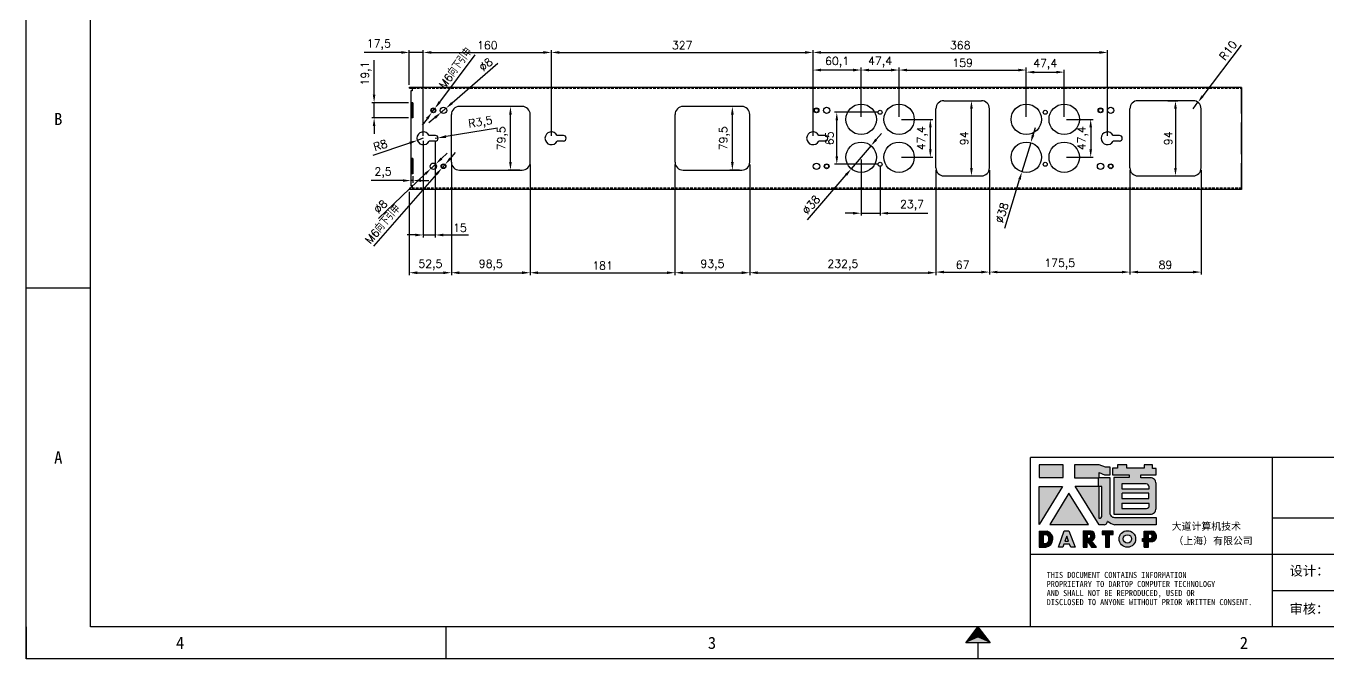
# Model space of a CAD drawing. Header units: millimetres. Extents: x 25928 to 50356, y -44172 to 20163.
# Drawn here: x 31567 to 33194, y 17639 to 18430 of the extents above; entities that cross this region are included whole.
import ezdxf
from ezdxf.enums import TextEntityAlignment as Align

# ---------------------------------------------------------------- set-up
doc = ezdxf.new("R2010")
doc.units = ezdxf.units.MM
doc.linetypes.add('DOT', pattern=[0.25, 0, -0.25])
doc.linetypes.add('HIDDEN2', pattern=[4.7625, 3.175, -1.5875])
for name, color, linetype in [('4', 7, 'Continuous'), ('hidden', 3, 'HIDDEN2'), ('print', 30, 'Continuous')]:
    doc.layers.add(name, color=color, linetype=linetype)
doc.layers.add('dim', color=2, linetype='Continuous', lineweight=9)
doc.styles.add('Dartop', font='')
doc.styles.add('hzHT', font='simhei.ttf')
doc.styles.get("Standard").update_dxf_attribs({"font": 'txt', "bigfont": 'gbcbig.shx'})
doc.styles.get('Dartop').set_extended_font_data('FangSong_GB2312')
doc.dimstyles.new('2-small', dxfattribs={"dimtxt": 10, "dimasz": 10, "dimexe": 3, "dimexo": 3, "dimgap": 4, "dimtad": 1, "dimtxsty": 'Standard', "dimcen": 5, "dimadec": 0, "dimazin": 0, "dimtfac": 1, "dimtmove": 0, "dimatfit": 3, "dimfxl": 0, "dimarcsym": 0})

# ---------------------------------------------------------------- blocks, each defined once
blk = doc.blocks.new('*U243')
at = {"color": 254, "linetype": 'Continuous', "extrusion": (0, 0, -1)}
for points in [[(-17, 0.333), (-16.812, 0.25), (-17, 0.5)], [(-17, 0.333), (-17, 0.5), (-17.188, 0.25)], [(-17, 0.333), (-17.188, 0.25), (-16.812, 0.25)]]:
    blk.add_solid(points, dxfattribs=at)
blk = doc.blocks.new('dadao')
for p, q in [((48, 19.2), (44.9, 10.4)), ((44.9, 10.4), (51.2, 10.4)), ((51.2, 10.4), (48, 19.2))]:
    blk.add_line(p, q)
for points in [[(41.8, 121.6), (41.8, 143.7), (-0.4, 143.7), (-0.4, 121.6), (41.8, 121.6)], [(104.8, 122), (104.8, 130.3), (114.1, 126.3), (124.2, 126.3), (124.2, 139.6), (115.9, 139.6), (105.1, 143.9), (61.5, 143.9)], [(61.7, 144), (61.7, 121.3), (103.9, 121.3)], [(113.4, 38.7), (105.1, 38.7), (63, 106.5), (103.9, 106.5), (103.9, 120.9), (103.9, 121.3)], [(109.7, 53.6), (109.7, 106.2), (104.3, 106.2), (104.3, 50.4), (106.6, 50.4)], [(144.6, 94.4), (144.6, 84.8), (192, 84.8), (192, 94.1), (144.9, 94.1)], [(0, 28), (0, 0), (11.8, 0)], [(0.1, 28), (14, 28)], [(76.8, 28.2), (76.8, 0), (84.1, 0), (84.1, 11.1), (91.6, -0.1), (100.3, -0.1), (91.7, 11.1)], [(76.8, 28.2), (90.6, 28.2)], [(120.2, 45), (119.5, 45), (119.5, 44.6)], [(183.7, 0), (183.7, 9.6), (180.6, 9.6), (180.6, 14.9), (183.8, 14.9), (183.8, 28.1), (196.1, 28.1), (196.5, 28.1)], [(7.1, 21.8), (7.1, 6.1), (12, 6.1)], [(7.1, 21.8), (11.4, 21.8)], [(84, 22.7), (84, 15.3), (87.2, 15.3)], [(84, 22.7), (87.3, 22.7)], [(183.7, 0), (190.9, 0), (190.9, 9.6), (198.8, 9.6)], [(194.9, 22.3), (190.8, 22.3), (190.8, 15), (194.4, 15)]]:
    blk.add_lwpolyline(points)
blk.add_lwpolyline([(137.1, 144.2), (137.1, 137.9), (128.3, 137.9), (128.3, 126.5), (157.3, 126.5), (157.3, 121.5), (130.3, 121.5), (130.3, 57.5), (194.4, 57.5, 0.414214), (204.4, 67.5), (204.4, 111.3, 0.414214), (194.4, 121.3), (177.5, 121.3), (177.5, 126.3), (204.7, 126.3), (204.7, 137.7), (198.2, 137.7), (198.2, 143.9), (183.3, 143.9), (183.3, 138), (153, 138), (153, 144.2), (137.1, 144.2)], format="xyb", close=True)
for points in [[(104.8, 122), (123.4, 122), (123.4, 60, 0.414214), (131.4, 52), (204.8, 52), (204.8, 39.1), (131.7, 39.1)], [(144.3, 110.8), (144.3, 101.8), (192.3, 101.8), (192.3, 105.5, 0.414214), (187.3, 110.5), (144.3, 110.5)], [(144.6, 77), (144.6, 67.5), (187.6, 67.5, 0.414214), (192.6, 72.5), (192.6, 76.4), (144.6, 76.4)]]:
    blk.add_lwpolyline(points, format="xyb")
for points in [[(-0.3, 106.2), (40.4, 106.2), (-0.3, 39.7), (-0.3, 106.2)], [(51.7, 94.1), (18.4, 39.3), (86.2, 39.3)], [(43.8, 28.2), (51.8, 28.2), (62.6, -0.1), (55, -0.1), (53.2, 5), (42.9, 5), (41.1, 0), (33.6, 0)], [(110, 28.1), (110, 21.9), (116, 21.9), (116, -0.1), (123.2, -0.1), (123.2, 22), (129.2, 22), (129.2, 28.1), (110, 28.1)]]:
    blk.add_lwpolyline(points, close=True)
for radius in [14.5, 7.44]:
    blk.add_circle((154.2, 14.2), radius)
for centre, radius, start, end in [((99.2, 60.7), 12.6, 305.6399, 325.969), ((9.6, 14.2), 14.4, 278.6604, 72.3203), ((88.6, 19.4), 8.95, 290.6073, 77.2124), ((111.6, 46.7), 8.19, 282.9811, 347.6627), ((136, 61.7), 22.9, 226.7358, 259.3209), ((195.7, 18.6), 9.51, 288.8959, 85.2442), ((8.5, 13.9), 8.49, 294.2143, 69.7177), ((86.4, 19), 3.8, 282.527, 76.7196), ((193.7, 18.7), 3.8, 280.9891, 72.5513)]:
    blk.add_arc(centre, radius, start, end)
blk = doc.blocks.new('*D303')
at = {"layer": 'Defpoints', "color": 0}
for p in [(32048, 18334.1), (32002, 18315), (32048, 18315)]:
    blk.add_point(p, dxfattribs=at)
at = {"layer": 'dim', "color": 0, "lineweight": -2}
for p, q in [((32002, 18344.1), (32002, 18387.1)), ((32045, 18334.1), (31999, 18334.1)), ((32002, 18315), (32002, 18334.1)), ((32045, 18315), (31999, 18315)), ((32002, 18305), (32002, 18295))]:
    blk.add_line(p, q, dxfattribs=at)
at = {"layer": 'dim', "color": 0}
for points in [[(32000.3, 18344.1), (32003.6, 18344.1), (32002, 18334.1)], [(32000.3, 18305), (32003.6, 18305), (32002, 18315)]]:
    blk.add_solid(points, dxfattribs=at)
at = {"layer": 'dim', "color": 0, "insert": (31992.1, 18370.6), "char_height": 10, "attachment_point": 5, "rotation": 90}
blk.add_mtext('19,1', dxfattribs=at)
blk = doc.blocks.new('*D304')
at = {"layer": 'Defpoints', "color": 0}
for p in [(32048, 18245.1), (32050.5, 18245.1), (32048, 18236.8)]:
    blk.add_point(p, dxfattribs=at)
at = {"layer": 'dim', "color": 0, "lineweight": -2}
for p, q in [((32048, 18242.1), (32048, 18233.8)), ((32050.5, 18242.1), (32050.5, 18233.8)), ((32038, 18236.8), (31998.4, 18236.8)), ((32050.5, 18236.8), (32048, 18236.8)), ((32060.5, 18236.8), (32070.5, 18236.8))]:
    blk.add_line(p, q, dxfattribs=at)
at = {"layer": 'dim', "color": 0}
for points in [[(32038, 18238.4), (32038, 18235.1), (32048, 18236.8)], [(32060.5, 18238.4), (32060.5, 18235.1), (32050.5, 18236.8)]]:
    blk.add_solid(points, dxfattribs=at)
at = {"layer": 'dim', "color": 0, "insert": (32013.2, 18246.6), "char_height": 10, "attachment_point": 5}
blk.add_mtext('2,5', dxfattribs=at)
blk = doc.blocks.new('*D305')
at = {"layer": 'Defpoints', "color": 0}
for p in [(32046, 18396.9), (32046, 18353.6), (32063.5, 18289.6)]:
    blk.add_point(p, dxfattribs=at)
at = {"layer": 'dim', "color": 0, "lineweight": -2}
for p, q in [((32036, 18396.9), (31989.7, 18396.9)), ((32046, 18356.6), (32046, 18399.9)), ((32063.5, 18396.9), (32046, 18396.9)), ((32063.5, 18292.6), (32063.5, 18399.9)), ((32073.5, 18396.9), (32083.5, 18396.9))]:
    blk.add_line(p, q, dxfattribs=at)
at = {"layer": 'dim', "color": 0}
for points in [[(32036, 18398.6), (32036, 18395.2), (32046, 18396.9)], [(32073.5, 18398.6), (32073.5, 18395.2), (32063.5, 18396.9)]]:
    blk.add_solid(points, dxfattribs=at)
at = {"layer": 'dim', "color": 0, "insert": (32007.9, 18406.7), "char_height": 10, "attachment_point": 5}
blk.add_mtext('17,5', dxfattribs=at)
blk = doc.blocks.new('*D306')
at = {"layer": 'Defpoints', "color": 0}
for p in [(32223.5, 18396.9), (32063.5, 18289.6), (32223.5, 18289.6)]:
    blk.add_point(p, dxfattribs=at)
at = {"layer": 'dim', "color": 0, "lineweight": -2}
for p, q in [((32063.5, 18292.6), (32063.5, 18399.9)), ((32073.5, 18396.9), (32213.5, 18396.9)), ((32223.5, 18292.6), (32223.5, 18399.9))]:
    blk.add_line(p, q, dxfattribs=at)
at = {"layer": 'dim', "color": 0}
for points in [[(32073.5, 18398.6), (32073.5, 18395.2), (32063.5, 18396.9)], [(32213.5, 18398.6), (32213.5, 18395.2), (32223.5, 18396.9)]]:
    blk.add_solid(points, dxfattribs=at)
at = {"layer": 'dim', "color": 0, "insert": (32143.5, 18405.9), "char_height": 10, "attachment_point": 5}
blk.add_mtext('160', dxfattribs=at)
blk = doc.blocks.new('*D307')
at = {"layer": 'Defpoints', "color": 0}
for p in [(32550.5, 18396.9), (32223.5, 18289.6), (32550.5, 18289.6)]:
    blk.add_point(p, dxfattribs=at)
at = {"layer": 'dim', "color": 0, "lineweight": -2}
for p, q in [((32223.5, 18292.6), (32223.5, 18399.9)), ((32233.5, 18396.9), (32540.5, 18396.9)), ((32550.5, 18292.6), (32550.5, 18399.9))]:
    blk.add_line(p, q, dxfattribs=at)
at = {"layer": 'dim', "color": 0}
for points in [[(32233.5, 18398.6), (32233.5, 18395.2), (32223.5, 18396.9)], [(32540.5, 18398.6), (32540.5, 18395.2), (32550.5, 18396.9)]]:
    blk.add_solid(points, dxfattribs=at)
at = {"layer": 'dim', "color": 0, "insert": (32387, 18405.9), "char_height": 10, "attachment_point": 5}
blk.add_mtext('327', dxfattribs=at)
blk = doc.blocks.new('*D308')
at = {"layer": 'Defpoints', "color": 0}
for p in [(32918.5, 18396.9), (32550.5, 18289.6), (32918.5, 18289.6)]:
    blk.add_point(p, dxfattribs=at)
at = {"layer": 'dim', "color": 0, "lineweight": -2}
for p, q in [((32550.5, 18292.6), (32550.5, 18399.9)), ((32560.5, 18396.9), (32908.5, 18396.9)), ((32918.5, 18292.6), (32918.5, 18399.9))]:
    blk.add_line(p, q, dxfattribs=at)
at = {"layer": 'dim', "color": 0}
for points in [[(32560.5, 18398.6), (32560.5, 18395.2), (32550.5, 18396.9)], [(32908.5, 18398.6), (32908.5, 18395.2), (32918.5, 18396.9)]]:
    blk.add_solid(points, dxfattribs=at)
at = {"layer": 'dim', "color": 0, "insert": (32734.5, 18405.9), "char_height": 10, "attachment_point": 5}
blk.add_mtext('368', dxfattribs=at)
blk = doc.blocks.new('*D309')
at = {"layer": 'Defpoints', "color": 0}
for p in [(32063.5, 18289.6), (32078.5, 18289.6), (32078.5, 18168.8)]:
    blk.add_point(p, dxfattribs=at)
at = {"layer": 'dim', "color": 0, "lineweight": -2}
for p, q in [((32063.5, 18286.6), (32063.5, 18165.8)), ((32078.5, 18286.6), (32078.5, 18165.8)), ((32053.5, 18168.8), (32043.5, 18168.8)), ((32063.5, 18168.8), (32078.5, 18168.8)), ((32088.5, 18168.8), (32119.9, 18168.8))]:
    blk.add_line(p, q, dxfattribs=at)
at = {"layer": 'dim', "color": 0}
for points in [[(32053.5, 18170.4), (32053.5, 18167.1), (32063.5, 18168.8)], [(32088.5, 18170.4), (32088.5, 18167.1), (32078.5, 18168.8)]]:
    blk.add_solid(points, dxfattribs=at)
at = {"layer": 'dim', "color": 0, "insert": (32109.2, 18177.8), "char_height": 10, "attachment_point": 5}
blk.add_mtext('15', dxfattribs=at)
blk = doc.blocks.new('*D247')
at = {"layer": 'Defpoints', "color": 0}
for p in [(32063.5, 18289.6), (32056, 18287)]:
    blk.add_point(p, dxfattribs=at)
at = {"layer": 'dim', "color": 0, "lineweight": -2}
for p, q in [((32063.5, 18289.6), (32056, 18287)), ((32001, 18268.4), (32046.5, 18283.8))]:
    blk.add_line(p, q, dxfattribs=at)
at = {"layer": 'dim', "color": 0}
blk.add_solid([(32046, 18285.4), (32047, 18282.2), (32056, 18287)], dxfattribs=at)
at = {"layer": 'dim', "color": 0, "insert": (32009.8, 18280.9), "char_height": 10, "attachment_point": 5, "rotation": 18.7145}
blk.add_mtext('R8', dxfattribs=at)
blk = doc.blocks.new('*D248')
at = {"layer": 'Defpoints', "color": 0}
for p in [(32078.5, 18289.6), (32082, 18290.2)]:
    blk.add_point(p, dxfattribs=at)
at = {"layer": 'dim', "color": 0, "lineweight": -2}
for p, q in [((32078.5, 18289.6), (32082, 18290.2)), ((32156.2, 18302.2), (32091.9, 18291.8))]:
    blk.add_line(p, q, dxfattribs=at)
at = {"layer": 'dim', "color": 0}
blk.add_solid([(32091.6, 18293.4), (32092.1, 18290.1), (32082, 18290.2)], dxfattribs=at)
at = {"layer": 'dim', "color": 0, "insert": (32135, 18308.7), "char_height": 10, "attachment_point": 5, "rotation": 9.1947}
blk.add_mtext('R3,5', dxfattribs=at)
blk = doc.blocks.new('*D310')
at = {"layer": 'Defpoints', "color": 0}
for p in [(32074.2, 18322.1), (32077.8, 18326.9)]:
    blk.add_point(p, dxfattribs=at)
at = {"layer": 'dim', "color": 0, "lineweight": -2}
for p, q in [((32128, 18393.8), (32083.8, 18334.9)), ((32074.2, 18322.1), (32077.8, 18326.9)), ((32068.2, 18314.1), (32062.2, 18306.1))]:
    blk.add_line(p, q, dxfattribs=at)
at = {"layer": 'dim', "color": 0}
for points in [[(32066.9, 18315.1), (32069.6, 18313.1), (32074.2, 18322.1)], [(32082.5, 18335.9), (32085.2, 18333.9), (32077.8, 18326.9)]]:
    blk.add_solid(points, dxfattribs=at)
at = {"layer": 'dim', "color": 0, "insert": (32103.9, 18377.1), "char_height": 10, "attachment_point": 5, "rotation": 53.1227}
blk.add_mtext('M6向下引申', dxfattribs=at)
blk = doc.blocks.new('*D311')
at = {"layer": 'Defpoints', "color": 0}
for p in [(32085.7, 18321.9), (32091.8, 18327.1)]:
    blk.add_point(p, dxfattribs=at)
at = {"layer": 'dim', "color": 0, "lineweight": -2}
for p, q in [((32156.8, 18383), (32099.4, 18333.7)), ((32085.7, 18321.9), (32091.8, 18327.1)), ((32078.1, 18315.4), (32070.5, 18308.9))]:
    blk.add_line(p, q, dxfattribs=at)
at = {"layer": 'dim', "color": 0}
for points in [[(32077, 18316.7), (32079.2, 18314.1), (32085.7, 18321.9)], [(32098.3, 18334.9), (32100.4, 18332.4), (32091.8, 18327.1)]]:
    blk.add_solid(points, dxfattribs=at)
at = {"layer": 'dim', "color": 0, "insert": (32141.6, 18381.8), "char_height": 10, "attachment_point": 5, "rotation": 40.6958}
blk.add_mtext('∅8', dxfattribs=at)
blk = doc.blocks.new('*D312')
at = {"layer": 'Defpoints', "color": 0}
for p in [(32078.9, 18257.4), (32073.1, 18251.9)]:
    blk.add_point(p, dxfattribs=at)
at = {"layer": 'dim', "color": 0, "lineweight": -2}
for p, q in [((32078.9, 18257.4), (32073.1, 18251.9)), ((32086.2, 18264.3), (32093.4, 18271.2)), ((32007.3, 18189.3), (32065.9, 18245))]:
    blk.add_line(p, q, dxfattribs=at)
at = {"layer": 'dim', "color": 0}
for points in [[(32085, 18265.5), (32087.3, 18263.1), (32078.9, 18257.4)], [(32064.7, 18246.2), (32067, 18243.8), (32073.1, 18251.9)]]:
    blk.add_solid(points, dxfattribs=at)
at = {"layer": 'dim', "color": 0, "insert": (32010, 18204.3), "char_height": 10, "attachment_point": 5, "rotation": 43.5929}
blk.add_mtext('∅8', dxfattribs=at)
blk = doc.blocks.new('*D313')
at = {"layer": 'Defpoints', "color": 0}
for p in [(32090.7, 18256.9), (32086.8, 18252.4)]:
    blk.add_point(p, dxfattribs=at)
at = {"layer": 'dim', "color": 0, "lineweight": -2}
for p, q in [((32097.3, 18264.5), (32103.9, 18272)), ((32090.7, 18256.9), (32086.8, 18252.4)), ((32001.6, 18155), (32080.2, 18244.9))]:
    blk.add_line(p, q, dxfattribs=at)
at = {"layer": 'dim', "color": 0}
for points in [[(32096, 18265.6), (32098.5, 18263.4), (32090.7, 18256.9)], [(32078.9, 18246), (32081.4, 18243.8), (32086.8, 18252.4)]]:
    blk.add_solid(points, dxfattribs=at)
at = {"layer": 'dim', "color": 0, "insert": (32013, 18182.1), "char_height": 10, "attachment_point": 5, "rotation": 48.8354}
blk.add_mtext('M6向下引申', dxfattribs=at)
blk = doc.blocks.new('*D322')
at = {"layer": 'Defpoints', "color": 0}
for p in [(32098.5, 18259.8), (32046, 18225.6), (32098.5, 18121.6)]:
    blk.add_point(p, dxfattribs=at)
at = {"layer": 'dim', "color": 0, "lineweight": -2}
for p, q in [((32098.5, 18256.8), (32098.5, 18118.6)), ((32046, 18222.6), (32046, 18118.6)), ((32056, 18121.6), (32088.5, 18121.6))]:
    blk.add_line(p, q, dxfattribs=at)
at = {"layer": 'dim', "color": 0}
for points in [[(32056, 18123.3), (32056, 18119.9), (32046, 18121.6)], [(32088.5, 18123.3), (32088.5, 18119.9), (32098.5, 18121.6)]]:
    blk.add_solid(points, dxfattribs=at)
at = {"layer": 'dim', "color": 0, "insert": (32072.3, 18131.4), "char_height": 10, "attachment_point": 5}
blk.add_mtext('52,5', dxfattribs=at)
blk = doc.blocks.new('*D323')
at = {"layer": 'Defpoints', "color": 0}
for p in [(32098.5, 18256.8), (32197, 18259.8), (32197, 18121.6)]:
    blk.add_point(p, dxfattribs=at)
at = {"layer": 'dim', "color": 0, "lineweight": -2}
for p, q in [((32197, 18256.8), (32197, 18118.6)), ((32098.5, 18253.8), (32098.5, 18118.6)), ((32108.5, 18121.6), (32187, 18121.6))]:
    blk.add_line(p, q, dxfattribs=at)
at = {"layer": 'dim', "color": 0}
for points in [[(32108.5, 18123.3), (32108.5, 18119.9), (32098.5, 18121.6)], [(32187, 18123.3), (32187, 18119.9), (32197, 18121.6)]]:
    blk.add_solid(points, dxfattribs=at)
at = {"layer": 'dim', "color": 0, "insert": (32147.8, 18131.4), "char_height": 10, "attachment_point": 5}
blk.add_mtext('98,5', dxfattribs=at)
blk = doc.blocks.new('*D324')
at = {"layer": 'Defpoints', "color": 0}
for p in [(32197, 18259.8), (32378, 18259.8), (32378, 18121.6)]:
    blk.add_point(p, dxfattribs=at)
at = {"layer": 'dim', "color": 0, "lineweight": -2}
for p, q in [((32197, 18256.8), (32197, 18118.6)), ((32378, 18256.8), (32378, 18118.6)), ((32207, 18121.6), (32368, 18121.6))]:
    blk.add_line(p, q, dxfattribs=at)
at = {"layer": 'dim', "color": 0}
for points in [[(32207, 18123.3), (32207, 18119.9), (32197, 18121.6)], [(32368, 18123.3), (32368, 18119.9), (32378, 18121.6)]]:
    blk.add_solid(points, dxfattribs=at)
at = {"layer": 'dim', "color": 0, "insert": (32287.5, 18130.6), "char_height": 10, "attachment_point": 5}
blk.add_mtext('181', dxfattribs=at)
blk = doc.blocks.new('*D325')
at = {"layer": 'Defpoints', "color": 0}
for p in [(32378, 18259.8), (32471.5, 18259.8), (32471.5, 18121.6)]:
    blk.add_point(p, dxfattribs=at)
at = {"layer": 'dim', "color": 0, "lineweight": -2}
for p, q in [((32378, 18256.8), (32378, 18118.6)), ((32471.5, 18256.8), (32471.5, 18118.6)), ((32388, 18121.6), (32461.5, 18121.6))]:
    blk.add_line(p, q, dxfattribs=at)
at = {"layer": 'dim', "color": 0}
for points in [[(32388, 18123.3), (32388, 18119.9), (32378, 18121.6)], [(32461.5, 18123.3), (32461.5, 18119.9), (32471.5, 18121.6)]]:
    blk.add_solid(points, dxfattribs=at)
at = {"layer": 'dim', "color": 0, "insert": (32424.8, 18131.4), "char_height": 10, "attachment_point": 5}
blk.add_mtext('93,5', dxfattribs=at)
blk = doc.blocks.new('*D326')
at = {"layer": 'Defpoints', "color": 0}
for p in [(32471.5, 18259.8), (32704, 18252.6), (32704, 18121.6)]:
    blk.add_point(p, dxfattribs=at)
at = {"layer": 'dim', "color": 0, "lineweight": -2}
for p, q in [((32471.5, 18256.8), (32471.5, 18118.6)), ((32704, 18249.6), (32704, 18118.6)), ((32481.5, 18121.6), (32694, 18121.6))]:
    blk.add_line(p, q, dxfattribs=at)
at = {"layer": 'dim', "color": 0}
for points in [[(32481.5, 18123.3), (32481.5, 18119.9), (32471.5, 18121.6)], [(32694, 18123.3), (32694, 18119.9), (32704, 18121.6)]]:
    blk.add_solid(points, dxfattribs=at)
at = {"layer": 'dim', "color": 0, "insert": (32587.8, 18131.4), "char_height": 10, "attachment_point": 5}
blk.add_mtext('232,5', dxfattribs=at)
blk = doc.blocks.new('*D327')
at = {"layer": 'Defpoints', "color": 0}
for p in [(32704, 18249.6), (32771, 18252.6), (32771, 18122.4)]:
    blk.add_point(p, dxfattribs=at)
at = {"layer": 'dim', "color": 0, "lineweight": -2}
for p, q in [((32704, 18246.6), (32704, 18119.4)), ((32771, 18249.6), (32771, 18119.4)), ((32714, 18122.4), (32761, 18122.4))]:
    blk.add_line(p, q, dxfattribs=at)
at = {"layer": 'dim', "color": 0}
for points in [[(32714, 18124.1), (32714, 18120.8), (32704, 18122.4)], [(32761, 18124.1), (32761, 18120.8), (32771, 18122.4)]]:
    blk.add_solid(points, dxfattribs=at)
at = {"layer": 'dim', "color": 0, "insert": (32737.5, 18131.4), "char_height": 10, "attachment_point": 5}
blk.add_mtext('67', dxfattribs=at)
blk = doc.blocks.new('*D328')
at = {"layer": 'Defpoints', "color": 0}
for p in [(32771, 18252.6), (32946.5, 18252.6), (32946.5, 18122.4)]:
    blk.add_point(p, dxfattribs=at)
at = {"layer": 'dim', "color": 0, "lineweight": -2}
for p, q in [((32771, 18249.6), (32771, 18119.4)), ((32946.5, 18249.6), (32946.5, 18119.4)), ((32781, 18122.4), (32936.5, 18122.4))]:
    blk.add_line(p, q, dxfattribs=at)
at = {"layer": 'dim', "color": 0}
for points in [[(32781, 18124.1), (32781, 18120.8), (32771, 18122.4)], [(32936.5, 18124.1), (32936.5, 18120.8), (32946.5, 18122.4)]]:
    blk.add_solid(points, dxfattribs=at)
at = {"layer": 'dim', "color": 0, "insert": (32858.8, 18132.3), "char_height": 10, "attachment_point": 5}
blk.add_mtext('175,5', dxfattribs=at)
blk = doc.blocks.new('*D329')
at = {"layer": 'Defpoints', "color": 0}
for p in [(32946.5, 18249.6), (33035.5, 18252.6), (33035.5, 18122.4)]:
    blk.add_point(p, dxfattribs=at)
at = {"layer": 'dim', "color": 0, "lineweight": -2}
for p, q in [((32946.5, 18246.6), (32946.5, 18119.4)), ((33035.5, 18249.6), (33035.5, 18119.4)), ((32956.5, 18122.4), (33025.5, 18122.4))]:
    blk.add_line(p, q, dxfattribs=at)
at = {"layer": 'dim', "color": 0}
for points in [[(32956.5, 18124.1), (32956.5, 18120.8), (32946.5, 18122.4)], [(33025.5, 18124.1), (33025.5, 18120.8), (33035.5, 18122.4)]]:
    blk.add_solid(points, dxfattribs=at)
at = {"layer": 'dim', "color": 0, "insert": (32991, 18131.4), "char_height": 10, "attachment_point": 5}
blk.add_mtext('89', dxfattribs=at)
blk = doc.blocks.new('*D330')
at = {"layer": 'Defpoints', "color": 0}
for p in [(32172.4, 18329.3), (32187, 18329.3), (32187, 18249.8)]:
    blk.add_point(p, dxfattribs=at)
at = {"layer": 'dim', "color": 0, "lineweight": -2}
for p, q in [((32184, 18329.3), (32169.4, 18329.3)), ((32172.4, 18259.8), (32172.4, 18319.3)), ((32184, 18249.8), (32169.4, 18249.8))]:
    blk.add_line(p, q, dxfattribs=at)
at = {"layer": 'dim', "color": 0}
for points in [[(32170.7, 18319.3), (32174, 18319.3), (32172.4, 18329.3)], [(32170.7, 18259.8), (32174, 18259.8), (32172.4, 18249.8)]]:
    blk.add_solid(points, dxfattribs=at)
at = {"layer": 'dim', "color": 0, "insert": (32162.5, 18289.6), "char_height": 10, "attachment_point": 5, "rotation": 90}
blk.add_mtext('79,5', dxfattribs=at)
blk = doc.blocks.new('*D331')
at = {"layer": 'Defpoints', "color": 0}
for p in [(32449.7, 18329.3), (32461.5, 18329.3), (32461.5, 18249.8)]:
    blk.add_point(p, dxfattribs=at)
at = {"layer": 'dim', "color": 0, "lineweight": -2}
for p, q in [((32458.5, 18329.3), (32446.7, 18329.3)), ((32449.7, 18259.8), (32449.7, 18319.3)), ((32458.5, 18249.8), (32446.7, 18249.8))]:
    blk.add_line(p, q, dxfattribs=at)
at = {"layer": 'dim', "color": 0}
for points in [[(32448, 18319.3), (32451.4, 18319.3), (32449.7, 18329.3)], [(32448, 18259.8), (32451.4, 18259.8), (32449.7, 18249.8)]]:
    blk.add_solid(points, dxfattribs=at)
at = {"layer": 'dim', "color": 0, "insert": (32439.9, 18289.6), "char_height": 10, "attachment_point": 5, "rotation": 90}
blk.add_mtext('79,5', dxfattribs=at)
blk = doc.blocks.new('*D332')
at = {"layer": 'Defpoints', "color": 0}
for p in [(32737.5, 18336.6), (32748.5, 18336.6), (32737.5, 18242.6)]:
    blk.add_point(p, dxfattribs=at)
at = {"layer": 'dim', "color": 0, "lineweight": -2}
for p, q in [((32740.5, 18336.6), (32751.5, 18336.6)), ((32748.5, 18252.6), (32748.5, 18326.6)), ((32740.5, 18242.6), (32751.5, 18242.6))]:
    blk.add_line(p, q, dxfattribs=at)
at = {"layer": 'dim', "color": 0}
for points in [[(32746.8, 18326.6), (32750.2, 18326.6), (32748.5, 18336.6)], [(32746.8, 18252.6), (32750.2, 18252.6), (32748.5, 18242.6)]]:
    blk.add_solid(points, dxfattribs=at)
at = {"layer": 'dim', "color": 0, "insert": (32739.5, 18289.6), "char_height": 10, "attachment_point": 5, "rotation": 90}
blk.add_mtext('94', dxfattribs=at)
blk = doc.blocks.new('*D333')
at = {"layer": 'Defpoints', "color": 0}
for p in [(32991, 18336.6), (32991, 18242.6), (33003.5, 18242.6)]:
    blk.add_point(p, dxfattribs=at)
at = {"layer": 'dim', "color": 0, "lineweight": -2}
for p, q in [((32994, 18336.6), (33006.5, 18336.6)), ((33003.5, 18326.6), (33003.5, 18252.6)), ((32994, 18242.6), (33006.5, 18242.6))]:
    blk.add_line(p, q, dxfattribs=at)
at = {"layer": 'dim', "color": 0}
for points in [[(33001.8, 18326.6), (33005.1, 18326.6), (33003.5, 18336.6)], [(33001.8, 18252.6), (33005.1, 18252.6), (33003.5, 18242.6)]]:
    blk.add_solid(points, dxfattribs=at)
at = {"layer": 'dim', "color": 0, "insert": (32994.5, 18289.6), "char_height": 10, "attachment_point": 5, "rotation": 90}
blk.add_mtext('94', dxfattribs=at)
blk = doc.blocks.new('*D334')
at = {"layer": 'Defpoints', "color": 0}
for p in [(32658, 18374.9), (32610.6, 18313.3), (32658, 18313.3)]:
    blk.add_point(p, dxfattribs=at)
at = {"layer": 'dim', "color": 0, "lineweight": -2}
for p, q in [((32610.6, 18316.3), (32610.6, 18377.9)), ((32620.6, 18374.9), (32648, 18374.9)), ((32658, 18316.3), (32658, 18377.9))]:
    blk.add_line(p, q, dxfattribs=at)
at = {"layer": 'dim', "color": 0}
for points in [[(32620.6, 18376.6), (32620.6, 18373.2), (32610.6, 18374.9)], [(32648, 18376.6), (32648, 18373.2), (32658, 18374.9)]]:
    blk.add_solid(points, dxfattribs=at)
at = {"layer": 'dim', "color": 0, "insert": (32634.3, 18384.7), "char_height": 10, "attachment_point": 5}
blk.add_mtext('47,4', dxfattribs=at)
blk = doc.blocks.new('*D335')
at = {"layer": 'Defpoints', "color": 0}
for p in [(32658, 18313.3), (32658, 18265.9), (32697.1, 18265.9)]:
    blk.add_point(p, dxfattribs=at)
at = {"layer": 'dim', "color": 0, "lineweight": -2}
for p, q in [((32661, 18313.3), (32700.1, 18313.3)), ((32697.1, 18303.3), (32697.1, 18275.9)), ((32661, 18265.9), (32700.1, 18265.9))]:
    blk.add_line(p, q, dxfattribs=at)
at = {"layer": 'dim', "color": 0}
for points in [[(32695.5, 18303.3), (32698.8, 18303.3), (32697.1, 18313.3)], [(32695.5, 18275.9), (32698.8, 18275.9), (32697.1, 18265.9)]]:
    blk.add_solid(points, dxfattribs=at)
at = {"layer": 'dim', "color": 0, "insert": (32687.3, 18289.6), "char_height": 10, "attachment_point": 5, "rotation": 90}
blk.add_mtext('47,4', dxfattribs=at)
blk = doc.blocks.new('*D336')
at = {"layer": 'Defpoints', "color": 0}
for p in [(32864.4, 18372.3), (32817, 18313.3), (32864.4, 18313.3)]:
    blk.add_point(p, dxfattribs=at)
at = {"layer": 'dim', "color": 0, "lineweight": -2}
for p, q in [((32817, 18316.3), (32817, 18375.3)), ((32827, 18372.3), (32854.4, 18372.3)), ((32864.4, 18316.3), (32864.4, 18375.3))]:
    blk.add_line(p, q, dxfattribs=at)
at = {"layer": 'dim', "color": 0}
for points in [[(32827, 18373.9), (32827, 18370.6), (32817, 18372.3)], [(32854.4, 18373.9), (32854.4, 18370.6), (32864.4, 18372.3)]]:
    blk.add_solid(points, dxfattribs=at)
at = {"layer": 'dim', "color": 0, "insert": (32840.7, 18382.1), "char_height": 10, "attachment_point": 5}
blk.add_mtext('47,4', dxfattribs=at)
blk = doc.blocks.new('*D337')
at = {"layer": 'Defpoints', "color": 0}
for p in [(32864.4, 18313.3), (32864.4, 18265.9), (32897.5, 18265.9)]:
    blk.add_point(p, dxfattribs=at)
at = {"layer": 'dim', "color": 0, "lineweight": -2}
for p, q in [((32867.4, 18313.3), (32900.5, 18313.3)), ((32897.5, 18303.3), (32897.5, 18275.9)), ((32867.4, 18265.9), (32900.5, 18265.9))]:
    blk.add_line(p, q, dxfattribs=at)
at = {"layer": 'dim', "color": 0}
for points in [[(32895.9, 18303.3), (32899.2, 18303.3), (32897.5, 18313.3)], [(32895.9, 18275.9), (32899.2, 18275.9), (32897.5, 18265.9)]]:
    blk.add_solid(points, dxfattribs=at)
at = {"layer": 'dim', "color": 0, "insert": (32887.7, 18289.6), "char_height": 10, "attachment_point": 5, "rotation": 90}
blk.add_mtext('47,4', dxfattribs=at)
blk = doc.blocks.new('*D338')
at = {"layer": 'Defpoints', "color": 0}
for p in [(32550.5, 18374.9), (32610.6, 18316.3), (32550.5, 18289.6)]:
    blk.add_point(p, dxfattribs=at)
at = {"layer": 'dim', "color": 0, "lineweight": -2}
for p, q in [((32550.5, 18292.6), (32550.5, 18377.9)), ((32600.6, 18374.9), (32560.5, 18374.9)), ((32610.6, 18319.3), (32610.6, 18377.9))]:
    blk.add_line(p, q, dxfattribs=at)
at = {"layer": 'dim', "color": 0}
for points in [[(32560.5, 18376.6), (32560.5, 18373.2), (32550.5, 18374.9)], [(32600.6, 18376.6), (32600.6, 18373.2), (32610.6, 18374.9)]]:
    blk.add_solid(points, dxfattribs=at)
at = {"layer": 'dim', "color": 0, "insert": (32580.6, 18384.7), "char_height": 10, "attachment_point": 5}
blk.add_mtext('60,1', dxfattribs=at)
blk = doc.blocks.new('*D339')
at = {"layer": 'Defpoints', "color": 0}
for p in [(32817, 18374.9), (32658, 18313.3), (32817, 18313.3)]:
    blk.add_point(p, dxfattribs=at)
at = {"layer": 'dim', "color": 0, "lineweight": -2}
for p, q in [((32658, 18316.3), (32658, 18377.9)), ((32668, 18374.9), (32807, 18374.9)), ((32817, 18316.3), (32817, 18377.9))]:
    blk.add_line(p, q, dxfattribs=at)
at = {"layer": 'dim', "color": 0}
for points in [[(32668, 18376.6), (32668, 18373.2), (32658, 18374.9)], [(32807, 18376.6), (32807, 18373.2), (32817, 18374.9)]]:
    blk.add_solid(points, dxfattribs=at)
at = {"layer": 'dim', "color": 0, "insert": (32737.5, 18383.9), "char_height": 10, "attachment_point": 5}
blk.add_mtext('159', dxfattribs=at)
blk = doc.blocks.new('*D340')
at = {"layer": 'Defpoints', "color": 0}
for p in [(32623, 18280.4), (32598.3, 18251.4)]:
    blk.add_point(p, dxfattribs=at)
at = {"layer": 'dim', "color": 0, "lineweight": -2}
for p, q in [((32629.5, 18288), (32636, 18295.6)), ((32623, 18280.4), (32598.3, 18251.4)), ((32543.7, 18187.5), (32591.8, 18243.8))]:
    blk.add_line(p, q, dxfattribs=at)
at = {"layer": 'dim', "color": 0}
for points in [[(32628.2, 18289), (32630.7, 18286.9), (32623, 18280.4)], [(32590.5, 18244.9), (32593.1, 18242.8), (32598.3, 18251.4)]]:
    blk.add_solid(points, dxfattribs=at)
at = {"layer": 'dim', "color": 0, "insert": (32548.1, 18206.5), "char_height": 10, "attachment_point": 5, "rotation": 49.5323}
blk.add_mtext('∅38', dxfattribs=at)
blk = doc.blocks.new('*D341')
at = {"layer": 'Defpoints', "color": 0}
for p in [(32822.6, 18284.1), (32811.5, 18247.7)]:
    blk.add_point(p, dxfattribs=at)
at = {"layer": 'dim', "color": 0, "lineweight": -2}
for p, q in [((32825.5, 18293.6), (32828.4, 18303.2)), ((32822.6, 18284.1), (32811.5, 18247.7)), ((32790.1, 18177.3), (32808.6, 18238.2))]:
    blk.add_line(p, q, dxfattribs=at)
at = {"layer": 'dim', "color": 0}
for points in [[(32823.9, 18294.1), (32827.1, 18293.2), (32822.6, 18284.1)], [(32807, 18238.6), (32810.2, 18237.7), (32811.5, 18247.7)]]:
    blk.add_solid(points, dxfattribs=at)
at = {"layer": 'dim', "color": 0, "insert": (32786.6, 18196.5), "char_height": 10, "attachment_point": 5, "rotation": 73.1034}
blk.add_mtext('∅38', dxfattribs=at)
blk = doc.blocks.new('*D342')
at = {"layer": 'Defpoints', "color": 0}
for p in [(32580.2, 18322.1), (32634.3, 18322.1), (32634.3, 18257.1)]:
    blk.add_point(p, dxfattribs=at)
at = {"layer": 'dim', "color": 0, "lineweight": -2}
for p, q in [((32631.3, 18322.1), (32577.2, 18322.1)), ((32580.2, 18267.1), (32580.2, 18312.1)), ((32631.3, 18257.1), (32577.2, 18257.1))]:
    blk.add_line(p, q, dxfattribs=at)
at = {"layer": 'dim', "color": 0}
for points in [[(32578.6, 18312.1), (32581.9, 18312.1), (32580.2, 18322.1)], [(32578.6, 18267.1), (32581.9, 18267.1), (32580.2, 18257.1)]]:
    blk.add_solid(points, dxfattribs=at)
at = {"layer": 'dim', "color": 0, "insert": (32571.2, 18289.6), "char_height": 10, "attachment_point": 5, "rotation": 90}
blk.add_mtext('65', dxfattribs=at)
blk = doc.blocks.new('*D343')
at = {"layer": 'Defpoints', "color": 0}
for p in [(32610.6, 18265.9), (32634.3, 18257.1), (32610.6, 18196)]:
    blk.add_point(p, dxfattribs=at)
at = {"layer": 'dim', "color": 0, "lineweight": -2}
for p, q in [((32610.6, 18262.9), (32610.6, 18193)), ((32634.3, 18254.1), (32634.3, 18193)), ((32600.6, 18196), (32590.6, 18196)), ((32610.6, 18196), (32634.3, 18196)), ((32644.3, 18196), (32694, 18196))]:
    blk.add_line(p, q, dxfattribs=at)
at = {"layer": 'dim', "color": 0}
for points in [[(32600.6, 18197.6), (32600.6, 18194.3), (32610.6, 18196)], [(32644.3, 18197.6), (32644.3, 18194.3), (32634.3, 18196)]]:
    blk.add_solid(points, dxfattribs=at)
at = {"layer": 'dim', "color": 0, "insert": (32674.2, 18205.8), "char_height": 10, "attachment_point": 5}
blk.add_mtext('23,7', dxfattribs=at)
blk = doc.blocks.new('*D249')
at = {"layer": 'Defpoints', "color": 0}
for p in [(33025.5, 18326.6), (33031.6, 18334.6)]:
    blk.add_point(p, dxfattribs=at)
at = {"layer": 'dim', "color": 0, "lineweight": -2}
for p, q in [((33085.4, 18405.8), (33037.6, 18342.6)), ((33025.5, 18326.6), (33031.6, 18334.6))]:
    blk.add_line(p, q, dxfattribs=at)
at = {"layer": 'dim', "color": 0}
blk.add_solid([(33036.3, 18343.6), (33038.9, 18341.6), (33031.6, 18334.6)], dxfattribs=at)
at = {"layer": 'dim', "color": 0, "insert": (33069.3, 18399.4), "char_height": 10, "attachment_point": 5, "rotation": 52.9358}
blk.add_mtext('R10', dxfattribs=at)

msp = doc.modelspace()

# ---------------------------------------------------------------- hatches: boundary and pattern name
h = msp.add_hatch(color=0)
h.paths.add_polyline_path([(32908.118, 17871.785), (32914.769, 17868.912), (32921.959, 17868.912), (32921.959, 17878.429), (32916.027, 17878.429), (32908.298, 17881.481), (32877.323, 17881.481), (32877.323, 17865.386), (32907.461, 17865.386), (32907.461, 17865.061), (32907.461, 17854.774), (32878.236, 17854.774), (32908.296, 17806.398), (32914.248, 17806.398, 0.27937482), (32918.593, 17810.623), (32918.593, 17810.846), (32919.118, 17810.846, 0.14314537), (32927.313, 17806.676), (32979.547, 17806.676), (32979.547, 17815.85), (32927.091, 17815.85, -0.41421356), (32921.377, 17821.564), (32921.377, 17865.895), (32908.118, 17865.895)])
h.paths.add_polyline_path([(32907.765, 17854.568), (32911.594, 17854.567), (32911.594, 17817.021, -0.08893574), (32909.375, 17814.738), (32907.751, 17814.738)], flags=16)
h = msp.add_hatch(color=0)
h.paths.add_polyline_path([(32979.457, 17877.096), (32974.81, 17877.096), (32974.81, 17881.517), (32964.187, 17881.517), (32964.187, 17877.317), (32942.499, 17877.317), (32942.499, 17881.738), (32931.141, 17881.738), (32931.141, 17877.235), (32924.865, 17877.235), (32924.865, 17869.085), (32945.576, 17869.085), (32945.576, 17865.48), (32926.277, 17865.48), (32926.277, 17819.841), (32972.093, 17819.841, 0.41421356), (32979.235, 17826.983), (32979.235, 17858.238, 0.41421356), (32972.093, 17865.38), (32959.982, 17865.38), (32959.982, 17868.917), (32979.457, 17868.917)])
h.paths.add_polyline_path([(32967.034, 17857.643, -0.41421356), (32970.605, 17854.072), (32970.605, 17851.453), (32936.302, 17851.453), (32936.302, 17857.643)], flags=16)
h.paths.add_polyline_path([(32970.383, 17845.926), (32970.383, 17839.294), (32936.524, 17839.294), (32936.524, 17845.926)], flags=16)
h.paths.add_polyline_path([(32970.826, 17833.325), (32970.826, 17830.486, -0.41421356), (32967.255, 17826.915), (32936.524, 17826.915), (32936.524, 17833.325)], flags=16)
for points in [[(32863.084, 17881.354), (32832.949, 17881.354), (32832.949, 17865.609), (32863.084, 17865.609)], [(32862.114, 17854.593), (32833.03, 17854.593), (32833.03, 17807.107)], [(32870.176, 17845.976), (32846.401, 17806.791), (32894.813, 17806.791)], [(32925.552, 17798.773), (32911.794, 17798.773), (32911.794, 17794.408), (32916.087, 17794.408), (32916.087, 17778.679), (32921.226, 17778.679), (32921.226, 17794.419), (32925.552, 17794.419)]]:
    msp.add_hatch(color=0).paths.add_polyline_path(points)
h = msp.add_hatch(color=0)
h.paths.add_polyline_path([(32843.221, 17798.702), (32833.244, 17798.702), (32833.244, 17778.739), (32841.647, 17778.739, 0.79301591)])
h.paths.add_polyline_path([(32841.795, 17783.11), (32838.306, 17783.11), (32838.306, 17794.33), (32841.41, 17794.33, -0.67136089)], flags=16)
h = msp.add_hatch(color=0)
h.paths.add_polyline_path([(32870.251, 17798.866), (32864.557, 17798.866), (32857.234, 17778.717), (32862.628, 17778.717), (32863.897, 17782.288), (32871.204, 17782.288), (32872.501, 17778.674), (32877.938, 17778.674)])
h.paths.add_polyline_path([(32869.808, 17786.137), (32865.281, 17786.137), (32867.503, 17792.468)], flags=16)
h = msp.add_hatch(color=0)
h.paths.add_polyline_path([(32897.929, 17798.852), (32888.116, 17798.852), (32888.116, 17778.706), (32893.302, 17778.706), (32893.302, 17786.693), (32898.632, 17778.634), (32904.898, 17778.634), (32898.764, 17786.642, 0.74405494)])
h.paths.add_polyline_path([(32893.254, 17789.674), (32893.254, 17794.965), (32895.572, 17794.965, -0.79680897), (32895.537, 17789.674)], flags=16)
h = msp.add_hatch(color=0)
h.paths.add_polyline_path([(32933.032, 17788.851, 1), (32953.718, 17788.851, 1)])
h.paths.add_polyline_path([(32948.688, 17788.851, -1), (32938.061, 17788.851, -1)], flags=16)
h = msp.add_hatch(color=0)
h.paths.add_polyline_path([(32973.559, 17798.804), (32973.262, 17798.804), (32964.514, 17798.804), (32964.514, 17789.402), (32962.193, 17789.402), (32962.193, 17785.586), (32964.476, 17785.586), (32964.476, 17778.741), (32969.584, 17778.741), (32969.584, 17785.612), (32975.195, 17785.612, 0.81230381)])
h.paths.add_polyline_path([(32969.508, 17789.428), (32969.508, 17794.687), (32972.414, 17794.687, -0.77821343), (32972.117, 17789.428)], flags=16)

# ---------------------------------------------------------------- linework, layer by layer
at = {"color": 0, "linetype": 'DOT'}
for p, q in [((31566.987, 17679.197), (31566.987, 19371.296)), ((34086.16, 17638.909), (31566.987, 17638.909))]:
    msp.add_line(p, q, dxfattribs=at)
at = {"color": 0}
for p, q in [((31647.563, 17679.197), (31647.563, 19371.296)), ((31647.563, 18102.222), (31566.987, 18102.222)), ((34045.872, 17890.71), (32822.122, 17890.71)), ((32822.122, 17679.197), (32822.122, 17890.71)), ((33124.282, 17890.71), (33124.282, 17679.197)), ((33124.282, 17815.17), (33426.443, 17815.17)), ((32822.122, 17769.846), (33124.282, 17769.846)), ((33124.282, 17769.846), (34045.872, 17769.846)), ((33124.282, 17724.522), (33426.443, 17724.522)), ((31566.987, 17679.197), (31566.987, 17638.909)), ((34045.872, 17679.197), (31647.563, 17679.197)), ((32091.901, 17638.909), (32091.901, 17679.197)), ((32756.654, 17659.053), (32756.654, 17638.909))]:
    msp.add_line(p, q, dxfattribs=at)
for p, q in [((32046.038, 18353.6), (32046.038, 18352.1)), ((32046.038, 18353.6), (33086.038, 18353.6)), ((32046.038, 18352.1), (32046.038, 18353.6)), ((32046.038, 18353.6), (32046.038, 18352.1)), ((32048.038, 18353.6), (33086.038, 18353.6)), ((32049.538, 18353.6), (32049.538, 18349.1)), ((32048.038, 18349.1), (32048.038, 18334.1)), ((32049.538, 18349.1), (32048.038, 18349.1)), ((33086.038, 18353.1), (33086.038, 18225.6)), ((33086.038, 18320.6), (33086.038, 18353.1)), ((32050.538, 18334.1), (32048.038, 18334.1)), ((32048.038, 18334.1), (32048.038, 18315)), ((32049.538, 18334.1), (32049.538, 18315)), ((32050.538, 18334.1), (32050.538, 18315)), ((32187.038, 18329.35), (32108.538, 18329.35)), ((32461.538, 18329.35), (32388.038, 18329.35)), ((32704.036, 18252.592), (32704.037, 18326.602)), ((32714.038, 18336.601), (32761.039, 18336.597)), ((32771.038, 18252.603), (32771.038, 18326.597)), ((32946.538, 18252.6), (32946.538, 18326.6)), ((33025.538, 18336.6), (32956.538, 18336.6)), ((33035.538, 18252.6), (33035.538, 18326.6)), ((32048.038, 18315), (32048.038, 18264.2)), ((32050.538, 18315), (32048.038, 18315)), ((32098.538, 18259.85), (32098.538, 18319.35)), ((32197.038, 18259.85), (32197.038, 18319.35)), ((32378.038, 18259.85), (32378.038, 18319.35)), ((32471.538, 18259.85), (32471.538, 18319.35)), ((33086.038, 18269.8), (33086.038, 18309.4)), ((32078.538, 18293.1), (32070.732, 18293.1)), ((32238.538, 18293.1), (32230.732, 18293.1)), ((32565.538, 18293.1), (32557.732, 18293.1)), ((32933.538, 18293.1), (32925.732, 18293.1)), ((32078.538, 18286.1), (32070.732, 18286.1)), ((32238.538, 18286.1), (32230.732, 18286.1)), ((32565.538, 18286.1), (32557.732, 18286.1)), ((32933.538, 18286.1), (32925.732, 18286.1)), ((32050.538, 18264.2), (32048.038, 18264.2)), ((32048.038, 18264.2), (32048.038, 18245.1)), ((32049.538, 18264.2), (32049.538, 18245.1)), ((32050.538, 18264.2), (32050.538, 18245.1)), ((33086.038, 18228.6), (33086.038, 18258.6)), ((32048.038, 18245.1), (32048.038, 18230.1)), ((32050.538, 18245.1), (32048.038, 18245.1)), ((32108.538, 18249.85), (32187.038, 18249.85)), ((32388.038, 18249.85), (32461.538, 18249.85)), ((32704.035, 18242.589), (32704.035, 18242.657)), ((32714.038, 18242.592), (32761.04, 18242.603)), ((32956.538, 18242.6), (33025.538, 18242.6)), ((32046.038, 18227.1), (32046.038, 18225.6)), ((33086.038, 18225.6), (32046.038, 18225.6)), ((32049.538, 18230.1), (32048.038, 18230.1)), ((32049.538, 18230.1), (32049.538, 18225.6))]:
    msp.add_line(p, q)
msp.add_lwpolyline([(32756.654, 17679.197), (32771.762, 17659.053), (32741.546, 17659.053), (32756.654, 17679.197)], close=True, dxfattribs=at)
for centre, radius in [((32076.038, 18324.525), 3), ((32076.038, 18324.525), 2.5), ((32088.738, 18324.525), 4), ((32554.838, 18324.542), 3), ((32554.838, 18324.542), 2.5), ((32567.538, 18324.542), 4), ((32610.638, 18313.298), 19), ((32634.337, 18322.098), 2.5), ((32658.037, 18313.298), 19), ((32817.038, 18313.298), 19), ((32840.738, 18322.098), 2.5), ((32864.438, 18313.298), 19), ((32909.838, 18324.525), 3), ((32909.838, 18324.525), 2.5), ((32922.538, 18324.525), 4), ((32610.639, 18265.898), 19), ((32658.036, 18265.898), 19), ((32817.038, 18265.898), 19), ((32864.438, 18265.898), 19), ((32076.038, 18254.675), 4), ((32088.738, 18254.675), 3), ((32088.738, 18254.675), 2.5), ((32554.835, 18254.624), 4), ((32567.535, 18254.624), 3), ((32567.535, 18254.624), 2.5), ((32634.336, 18257.098), 2.5), ((32840.736, 18257.098), 2.5), ((32909.836, 18254.607), 4), ((32922.536, 18254.607), 3), ((32922.536, 18254.607), 2.5)]:
    msp.add_circle(centre, radius)
for centre, radius, start, end in [((32108.538, 18319.35), 10, 90, 180), ((32187.038, 18319.35), 10, 0, 90), ((32388.038, 18319.35), 10, 90, 180), ((32461.538, 18319.35), 10, 0, 90), ((32714.037, 18326.601), 10, 89.994991, 179.998601), ((32761.038, 18326.597), 10, 0, 89.994991), ((32956.538, 18326.6), 10, 90, 180), ((33025.538, 18326.6), 10, 0, 90), ((32063.538, 18289.6), 8, 25.94448, 334.05552), ((32078.538, 18289.6), 3.5, 270, 90), ((32223.538, 18289.6), 8, 25.94448, 334.05552), ((32238.538, 18289.6), 3.5, 270, 90), ((32550.538, 18289.6), 8, 25.94448, 334.05552), ((32565.538, 18289.6), 3.5, 270, 90), ((32918.538, 18289.6), 8, 25.94448, 334.05552), ((32933.538, 18289.6), 3.5, 270, 90), ((32108.538, 18259.85), 10, 180, 270), ((32187.038, 18259.85), 10, 270, 0), ((32388.038, 18259.85), 10, 180, 270), ((32461.538, 18259.85), 10, 270, 0), ((32714.036, 18252.592), 10, 179.998601, 270.014366), ((32761.038, 18252.603), 10, 270.014366, 0), ((32956.538, 18252.6), 10, 180, 270), ((33025.538, 18252.6), 10, 270, 0)]:
    msp.add_arc(centre, radius, start, end)
at = {"layer": 'hidden'}
for p, q in [((32046.038, 18352.1), (33086.038, 18352.1)), ((33086.038, 18227.1), (32046.038, 18227.1))]:
    msp.add_line(p, q, dxfattribs=at)
at = {"layer": 'print'}
msp.add_lwpolyline([(31566.987, 19411.584), (34126.448, 19411.584), (34126.448, 17638.909), (31566.987, 17638.909)], close=True, dxfattribs=at)

# ---------------------------------------------------------------- block references
at = {"color": 0, "xscale": 0.7141973048657924, "yscale": 0.7141973049202118, "zscale": 0.7141973049268417}
msp.add_blockref('dadao', (32833.244, 17778.739), dxfattribs=at)
at = {"color": 0, "linetype": 'Continuous', "xscale": 80.57610619627711, "yscale": 80.57610619687368, "zscale": 80.57610619687446}
msp.add_blockref('*U243', (31386.86, 17638.909), dxfattribs=at)

# ---------------------------------------------------------------- texts
at = {"color": 0, "style": 'Dartop'}
for s, p in [('B', (31607.275, 18313.734)), ('A', (31607.275, 17890.71)), ('4', (31759.525, 17659.053)), ('3', (32424.278, 17659.053)), ('2', (33089.03, 17659.053))]:
    msp.add_text(s, height=15.108, dxfattribs=at).set_placement(p, align=Align.MIDDLE_CENTER)
at = {"color": 0, "style": 'hzHT'}
for s, height, p in [('设计：', 12.0864, (33146.228, 17743.135)), ('THIS DOCUMENT CONTAINS INFORMATION', 7.55401, (32842.516, 17740.159)), ('PROPRIETARY TO DARTOP COMPUTER TECHNOLOGY', 7.55401, (32842.516, 17728.828)), ('AND SHALL NOT BE REPRODUCED, USED OR', 7.55401, (32842.516, 17717.497)), ('DISCLOSED TO ANYONE WITHOUT PRIOR WRITTEN CONSENT.', 7.55401, (32842.516, 17706.166)), ('审核：', 12.0864, (33146.048, 17695.541))]:
    msp.add_text(s, height=height, dxfattribs=at).set_placement(p)
at = {"layer": '4', "color": 0, "style": 'hzHT'}
for s, p in [('大道计算机技术', (32998.754, 17800.159)), ('（上海）有限公司', (33001.035, 17782.092))]:
    msp.add_text(s, height=9.0648, dxfattribs=at).set_placement(p)

# ---------------------------------------------------------------- dimensions: what is measured, and where the dimension line sits
at = {"layer": 'dim'}
for base, p1, p2, picture, middle in [((32046.038, 18396.898), (32063.538, 18289.6), (32046.038, 18353.6), '*D305', (32007.871, 18406.731)), ((32223.538, 18396.898), (32063.538, 18289.6), (32223.538, 18289.6), '*D306', (32143.538, 18405.898)), ((32550.538, 18396.898), (32223.538, 18289.6), (32550.538, 18289.6), '*D307', (32387.038, 18405.898)), ((32918.538, 18396.898), (32550.538, 18289.6), (32918.538, 18289.6), '*D308', (32734.538, 18405.898)), ((32550.538, 18374.898), (32610.638, 18316.298), (32550.538, 18289.6), '*D338', (32580.588, 18384.731)), ((32658.037, 18374.898), (32610.638, 18313.298), (32658.037, 18313.298), '*D334', (32634.337, 18384.731)), ((32817.038, 18374.898), (32658.037, 18313.298), (32817.038, 18313.298), '*D339', (32737.537, 18383.898)), ((32864.438, 18372.271), (32817.038, 18313.298), (32864.438, 18313.298), '*D336', (32840.738, 18382.104)), ((32078.538, 18168.752), (32063.538, 18289.6), (32078.538, 18289.6), '*D309', (32109.205, 18177.752)), ((32098.538, 18121.605), (32046.038, 18225.6), (32098.538, 18259.85), '*D322', (32072.288, 18131.439)), ((32197.038, 18121.605), (32098.538, 18256.85), (32197.038, 18259.85), '*D323', (32147.788, 18131.439)), ((32378.038, 18121.605), (32197.038, 18259.85), (32378.038, 18259.85), '*D324', (32287.538, 18130.605)), ((32471.538, 18121.605), (32378.038, 18259.85), (32471.538, 18259.85), '*D325', (32424.788, 18131.439)), ((32704.036, 18121.605), (32471.538, 18259.85), (32704.036, 18252.592), '*D326', (32587.787, 18131.439)), ((32048.038, 18236.777), (32050.538, 18245.1), (32048.038, 18245.1), '*D304', (32013.205, 18246.61)), ((32771.038, 18122.439), (32704.036, 18249.592), (32771.038, 18252.603), '*D327', (32737.537, 18131.439)), ((32946.538, 18122.439), (32771.038, 18252.603), (32946.538, 18252.6), '*D328', (32858.788, 18132.272)), ((33035.538, 18122.439), (32946.538, 18249.6), (33035.538, 18252.6), '*D329', (32991.038, 18131.439))]:
    dim = msp.add_linear_dim(base=base, p1=p1, p2=p2, dimstyle='2-small', override={"dimpost": '\\X'}, dxfattribs=at)
    dim.commit()
    dim.dimension.update_dxf_attribs({"geometry": picture, "text_midpoint": middle})
for p1, p2, picture, middle in [((32074.238, 18322.125), (32077.838, 18326.924), '*D310', (32111.282, 18371.505)), ((32090.713, 18256.933), (32086.763, 18252.416), '*D313', (32019.942, 18175.992))]:
    dim = msp.add_diameter_dim_2p(p1=p1, p2=p2, text='M6向下引申', dimstyle='2-small', override={"dimpost": '\\X'}, dxfattribs=at)
    dim.commit()
    dim.dimension.update_dxf_attribs({"geometry": picture, "text_midpoint": middle, "dimtype": 163})
for center, mpoint, picture, middle in [((33025.538, 18326.6), (33031.565, 18334.579), '*D249', (33076.438, 18393.989)), ((32078.538, 18289.6), (32081.993, 18290.159), '*D248', (32136.6, 18298.998)), ((32063.538, 18289.6), (32055.961, 18287.033), '*D247', (32012.674, 18272.369))]:
    dim = msp.add_radius_dim(center=center, mpoint=mpoint, dimstyle='2-small', override={"dimpost": '\\X'}, dxfattribs=at)
    dim.commit()
    dim.dimension.update_dxf_attribs({"geometry": picture, "text_midpoint": middle, "dimtype": 164})
dim = msp.add_linear_dim(base=(32001.983, 18315), p1=(32048.038, 18334.1), p2=(32048.038, 18315), angle=90, dimstyle='2-small', override={"dimpost": '\\X'}, dxfattribs=at)
dim.commit()
dim.dimension.update_dxf_attribs({"geometry": '*D303', "text_midpoint": (32001.983, 18370.6), "dimtype": 160})
for p1, p2, picture, middle in [((32085.705, 18321.917), (32091.771, 18327.133), '*D311', (32147.432, 18375.002)), ((32622.97, 18280.353), (32598.307, 18251.444), '*D340', (32554.974, 18200.648)), ((32822.56, 18284.078), (32811.516, 18247.719), '*D341', (32795.166, 18193.893)), ((32078.935, 18257.433), (32073.141, 18251.917), '*D312', (32016.252, 18197.756))]:
    dim = msp.add_diameter_dim_2p(p1=p1, p2=p2, dimstyle='2-small', override={"dimpost": '\\X'}, dxfattribs=at)
    dim.commit()
    dim.dimension.update_dxf_attribs({"geometry": picture, "text_midpoint": middle, "dimtype": 163})
for base, p1, p2, picture, middle in [((32172.361, 18329.35), (32187.038, 18249.85), (32187.038, 18329.35), '*D330', (32162.528, 18289.6)), ((32449.716, 18329.35), (32461.538, 18249.85), (32461.538, 18329.35), '*D331', (32439.883, 18289.6)), ((32580.224, 18322.098), (32634.336, 18257.098), (32634.337, 18322.098), '*D342', (32571.224, 18289.598)), ((32748.495, 18336.599), (32737.539, 18242.598), (32737.538, 18336.599), '*D332', (32739.495, 18289.599)), ((33003.46, 18242.6), (32991.038, 18336.6), (32991.038, 18242.6), '*D333', (32994.46, 18289.6)), ((32697.148, 18265.898), (32658.037, 18313.298), (32658.036, 18265.898), '*D335', (32687.315, 18289.598)), ((32897.534, 18265.898), (32864.438, 18313.298), (32864.438, 18265.898), '*D337', (32887.701, 18289.598))]:
    dim = msp.add_linear_dim(base=base, p1=p1, p2=p2, angle=90, dimstyle='2-small', override={"dimpost": '\\X'}, dxfattribs=at)
    dim.commit()
    dim.dimension.update_dxf_attribs({"geometry": picture, "text_midpoint": middle})
dim = msp.add_linear_dim(base=(32610.639, 18195.963), p1=(32634.336, 18257.098), p2=(32610.639, 18265.898), dimstyle='2-small', override={"dimpost": '\\X'}, dxfattribs=at)
dim.commit()
dim.dimension.update_dxf_attribs({"geometry": '*D343', "text_midpoint": (32674.169, 18195.963), "dimtype": 160})

doc.saveas('drawing.dxf')
